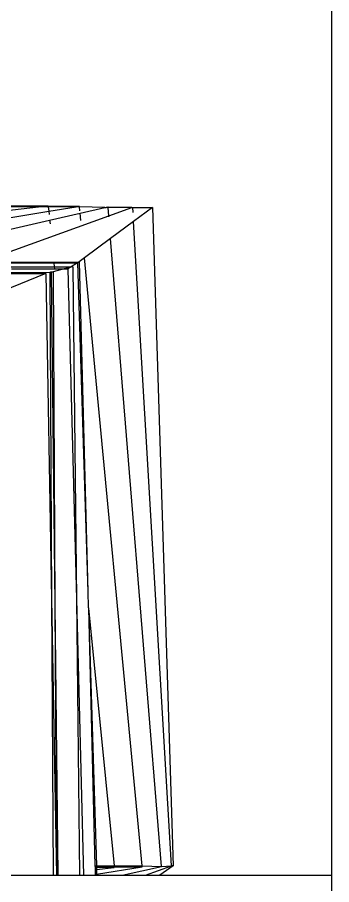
# Model space of a CAD drawing. Extents: x -24961 to 905641, y -154323 to 635957.
# Drawn here: x 396237.93 to 396253.61, y -143408.36 to -143365.06 of the extents above; entities that cross this region are included whole.
import ezdxf

# ---------------------------------------------------------------- set-up
doc = ezdxf.new("R2010")
doc.units = 0
doc.header["$LTSCALE"] = 1000
doc.header["$MEASUREMENT"] = 0

msp = doc.modelspace()

# ---------------------------------------------------------------- linework, layer by layer
for p, q in [((396253.61, -143361.259), (396253.61, -143407.896)), ((396230.859, -143374.426), (396239.469, -143374.472)), ((396239.214, -143374.501), (396237.229, -143374.501)), ((396238.985, -143374.528), (396237.233, -143374.528)), ((396237.259, -143374.729), (396238.985, -143374.528)), ((396237.307, -143375.098), (396239.497, -143374.747)), ((396238.985, -143374.528), (396239.214, -143374.501)), ((396239.475, -143374.528), (396238.985, -143374.528)), ((396239.214, -143374.501), (396239.469, -143374.472)), ((396241.028, -143374.501), (396239.214, -143374.501)), ((396239.469, -143374.472), (396239.475, -143374.528)), ((396239.475, -143374.528), (396239.497, -143374.747)), ((396240.862, -143374.528), (396239.475, -143374.528)), ((396239.497, -143374.747), (396240.862, -143374.528)), ((396239.497, -143374.747), (396239.513, -143374.913)), ((396240.862, -143374.528), (396241.028, -143374.501)), ((396241.031, -143374.528), (396240.862, -143374.528)), ((396241.031, -143374.528), (396241.028, -143374.501)), ((396241.05, -143374.729), (396241.031, -143374.528)), ((396242.299, -143374.563), (396241.031, -143374.528)), ((396241.061, -143374.846), (396242.299, -143374.563)), ((396242.299, -143374.563), (396242.359, -143374.549)), ((396242.359, -143374.549), (396242.452, -143374.528)), ((396242.455, -143374.563), (396242.359, -143374.549)), ((396242.455, -143374.563), (396242.452, -143374.528)), ((396243.649, -143374.563), (396242.455, -143374.563)), ((396242.489, -143374.98), (396242.455, -143374.563)), ((396242.489, -143374.98), (396243.649, -143374.563)), ((396243.649, -143374.563), (396243.688, -143374.549)), ((396243.702, -143374.801), (396243.688, -143374.549)), ((396243.688, -143374.549), (396244.678, -143374.563)), ((396244.678, -143374.563), (396243.73, -143375.263)), ((396244.678, -143374.563), (396245.696, -143407.415)), ((396233.113, -143376.672), (396239.541, -143375.194)), ((396237.009, -143376.955), (396242.489, -143374.98)), ((396239.541, -143375.194), (396241.061, -143374.846)), ((396239.541, -143375.194), (396239.56, -143375.378)), ((396241.096, -143375.21), (396241.061, -143374.846)), ((396242.492, -143375.018), (396242.489, -143374.98)), ((396243.73, -143375.263), (396242.58, -143376.112)), ((396245.624, -143407.428), (396243.73, -143375.263)), ((396242.58, -143376.112), (396241.273, -143377.077)), ((396245.117, -143407.45), (396242.58, -143376.112)), ((396237.024, -143377.266), (396240.98, -143377.293)), ((396237.598, -143377.323), (396239.754, -143377.323)), ((396239.754, -143377.323), (396239.773, -143377.514)), ((396239.754, -143377.323), (396240.932, -143377.323)), ((396240.932, -143377.323), (396240.623, -143377.514)), ((396240.98, -143377.293), (396240.932, -143377.323)), ((396240.932, -143377.323), (396241.448, -143393.749)), ((396240.98, -143377.293), (396241.02, -143377.268)), ((396241.273, -143377.077), (396241.02, -143377.268)), ((396241.02, -143377.268), (396241.448, -143393.749)), ((396244.158, -143407.428), (396241.273, -143377.077)), ((396235.479, -143377.772), (396239.548, -143377.793)), ((396235.481, -143377.845), (396239.353, -143377.845)), ((396239.353, -143377.845), (396237.185, -143378.738)), ((396237.623, -143377.514), (396239.773, -143377.514)), ((396237.638, -143377.623), (396239.784, -143377.623)), ((396239.353, -143377.845), (396239.636, -143394.086)), ((396239.58, -143377.789), (396239.548, -143377.793)), ((396239.548, -143377.793), (396239.636, -143394.086)), ((396239.624, -143377.789), (396239.58, -143377.789)), ((396239.669, -143377.778), (396239.624, -143377.789)), ((396239.624, -143377.789), (396239.803, -143394.379)), ((396239.714, -143377.772), (396239.669, -143377.778)), ((396240.271, -143377.623), (396239.714, -143377.772)), ((396239.714, -143377.772), (396239.803, -143394.379)), ((396239.773, -143377.514), (396239.784, -143377.623)), ((396239.773, -143377.514), (396240.623, -143377.514)), ((396239.784, -143377.623), (396240.271, -143377.623)), ((396240.572, -143377.546), (396240.271, -143377.623)), ((396240.271, -143377.623), (396240.447, -143377.623)), ((396240.572, -143377.546), (396240.447, -143377.623)), ((396240.447, -143377.623), (396240.876, -143394.103)), ((396240.623, -143377.514), (396240.572, -143377.546)), ((396240.697, -143377.514), (396240.623, -143377.514)), ((396240.697, -143377.514), (396240.876, -143394.103)), ((396241.448, -143393.749), (396241.468, -143394.511)), ((396239.636, -143394.086), (396239.71, -143407.896)), ((396239.636, -143394.086), (396239.876, -143407.896)), ((396240.876, -143394.103), (396241.234, -143407.896)), ((396240.876, -143394.103), (396241.024, -143407.896)), ((396239.803, -143394.379), (396239.876, -143407.896)), ((396239.803, -143394.379), (396239.949, -143407.896)), ((396241.468, -143394.511), (396241.474, -143394.566)), ((396241.474, -143394.566), (396242.757, -143407.428)), ((396241.474, -143394.566), (396241.804, -143407.428)), ((396241.474, -143394.566), (396241.872, -143407.428)), ((396241.804, -143407.428), (396241.872, -143407.428)), ((396241.804, -143407.428), (396241.805, -143407.476)), ((396241.805, -143407.476), (396241.874, -143407.476)), ((396241.805, -143407.476), (396241.806, -143407.506)), ((396241.875, -143407.506), (396241.806, -143407.506)), ((396241.806, -143407.506), (396241.809, -143407.617)), ((396241.809, -143407.617), (396241.878, -143407.609)), ((396241.809, -143407.617), (396241.815, -143407.853)), ((396241.872, -143407.428), (396242.757, -143407.428)), ((396241.872, -143407.428), (396241.874, -143407.476)), ((396241.874, -143407.476), (396242.762, -143407.476)), ((396241.874, -143407.476), (396241.875, -143407.506)), ((396242.765, -143407.506), (396241.875, -143407.506)), ((396241.875, -143407.506), (396241.878, -143407.609)), ((396241.878, -143407.609), (396242.765, -143407.506)), ((396241.878, -143407.609), (396241.885, -143407.841)), ((396241.885, -143407.841), (396244.162, -143407.476)), ((396242.757, -143407.428), (396244.158, -143407.428)), ((396242.757, -143407.428), (396242.762, -143407.476)), ((396242.762, -143407.476), (396244.162, -143407.476)), ((396242.762, -143407.476), (396242.765, -143407.506)), ((396243.165, -143407.896), (396245.117, -143407.45)), ((396244.162, -143407.476), (396244.158, -143407.428)), ((396244.158, -143407.428), (396245.117, -143407.45)), ((396244.321, -143407.896), (396245.624, -143407.428)), ((396245.696, -143407.415), (396245.043, -143407.896)), ((396245.117, -143407.45), (396245.624, -143407.428)), ((396245.696, -143407.415), (396245.624, -143407.428)), ((396237.599, -143407.896), (396239.71, -143407.896)), ((396239.71, -143407.896), (396239.876, -143407.896)), ((396239.876, -143407.896), (396239.949, -143407.896)), ((396239.949, -143407.896), (396241.024, -143407.896)), ((396241.024, -143407.896), (396241.234, -143407.896)), ((396241.234, -143407.896), (396241.816, -143407.896)), ((396241.815, -143407.853), (396241.885, -143407.841)), ((396241.815, -143407.853), (396241.816, -143407.896)), ((396241.816, -143407.896), (396241.887, -143407.896)), ((396241.885, -143407.841), (396241.887, -143407.896)), ((396241.887, -143407.896), (396243.165, -143407.896)), ((396243.165, -143407.896), (396244.321, -143407.896)), ((396244.321, -143407.896), (396245.043, -143407.896)), ((396245.043, -143407.896), (396253.61, -143407.896)), ((396253.61, -143407.896), (396253.61, -143442))]:
    msp.add_line(p, q)

doc.saveas('drawing.dxf')
